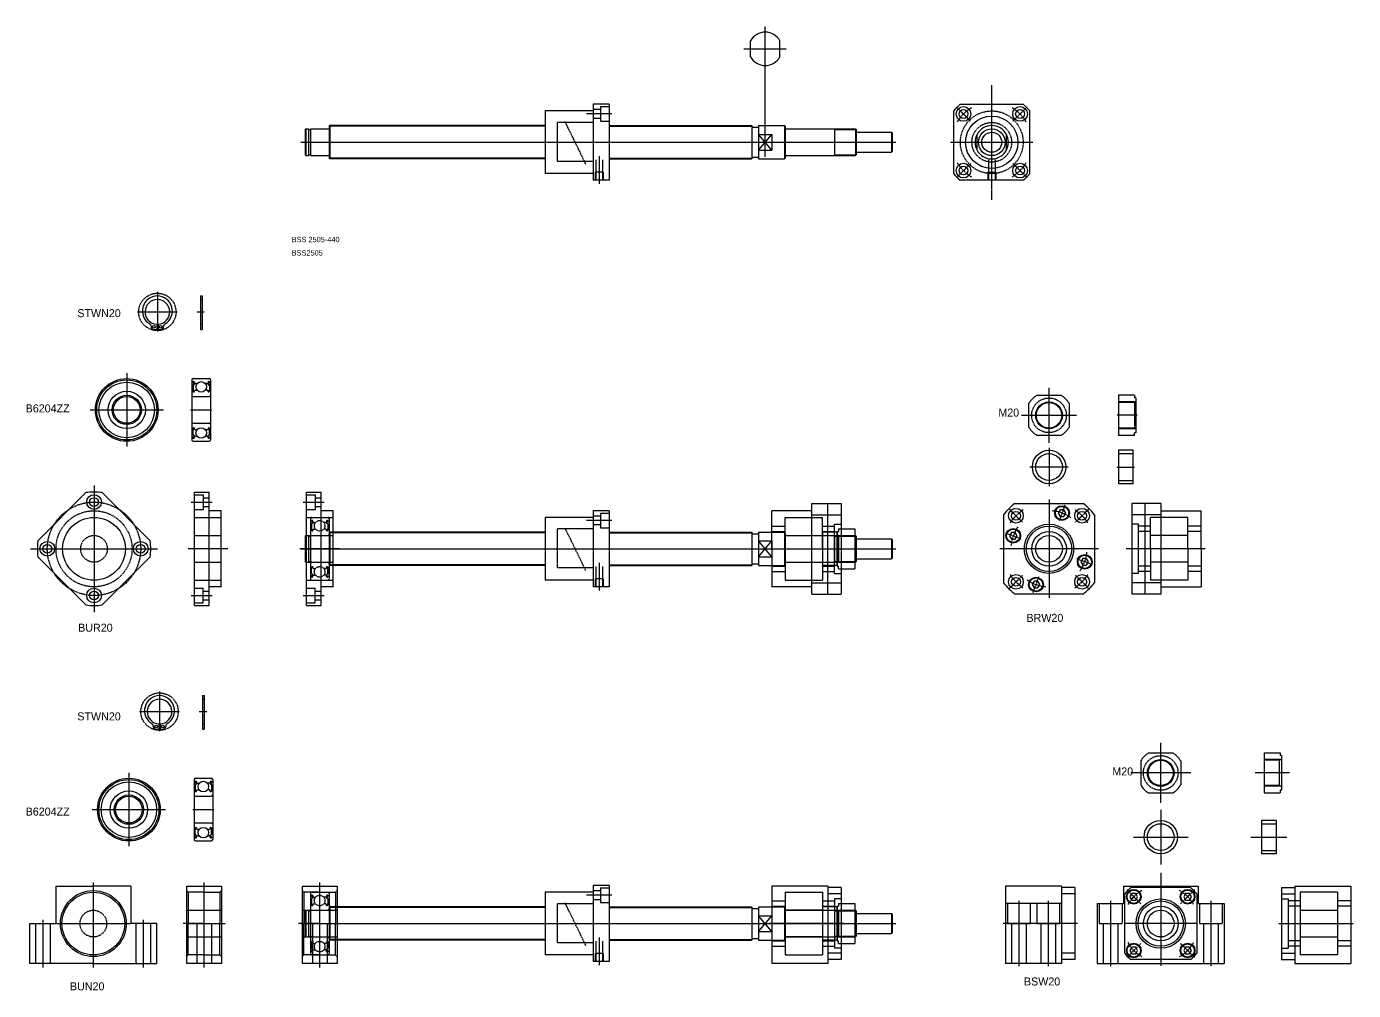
# Model space of a CAD drawing. Extents: x -189 to 806, y -565 to 157.
import ezdxf

# ---------------------------------------------------------------- set-up
doc = ezdxf.new("R2010")
doc.units = 0
for name, pattern in [('CENTER', [2, 1.25, -0.25, 0.25, -0.25]), ('DASHED', [0.75, 0.5, -0.25]), ('PHANTOM', [2.5, 1.25, -0.25, 0.25, -0.25, 0.25, -0.25])]:
    doc.linetypes.add(name, pattern=pattern)
doc.layers.get('0').update_dxf_attribs({"linetype": 'CONTINUOUS'})
doc.layers.add('CENTER', color=1, linetype='CENTER')

# ---------------------------------------------------------------- blocks, each defined once
blk = doc.blocks.new('BUR20')
at = {"color": 7, "linetype": 'CONTINUOUS'}
for p, q in [((0, -42.5), (0, 42.5)), ((0, 42.5), (11, 42.5)), ((11, -42.5), (11, 42.5)), ((20, 28.5), (11, 28.5)), ((20, -28.5), (20, 28.5)), ((20, -28.5), (11, -28.5)), ((0, -42.5), (11, -42.5))]:
    blk.add_line(p, q, dxfattribs=at)
at = {"color": 3, "linetype": 'DASHED'}
for p, q in [((0, 40.5), (6.5, 40.5)), ((6.5, 40.5), (6.5, 29.5)), ((6.5, 38.3), (11, 38.3)), ((6.5, 31.7), (11, 31.7)), ((0, 29.5), (6.5, 29.5)), ((0, 23.5), (20, 23.5)), ((0, -23.5), (20, -23.5)), ((0, -29.5), (6.5, -29.5)), ((6.5, -40.5), (6.5, -29.5)), ((6.5, -31.7), (11, -31.7)), ((6.5, -38.3), (11, -38.3)), ((0, -40.5), (6.5, -40.5))]:
    blk.add_line(p, q, dxfattribs=at)
at = {"color": 3, "linetype": 'PHANTOM'}
for p, q in [((0, 10), (20, 10)), ((0, -10), (20, -10))]:
    blk.add_line(p, q, dxfattribs=at)
at = {"layer": 'CENTER', "color": 1, "linetype": 'CENTER'}
for p, q in [((-2.5, 35), (13.5, 35)), ((25, 0), (-5, 0)), ((-2.5, -35), (13.5, -35))]:
    blk.add_line(p, q, dxfattribs=at)
blk = doc.blocks.new('BUN20')
at = {"color": 7, "linetype": 'CONTINUOUS'}
for p, q in [((0, 28), (26, 28)), ((0, -30), (0, 28)), ((26, 28), (26, -30)), ((0, 0), (26, 0)), ((26, -30), (0, -30))]:
    blk.add_line(p, q, dxfattribs=at)
at = {"color": 3, "linetype": 'DASHED'}
for p, q in [((0, 24.675), (1.175, 23.5)), ((13, 23.5), (1.175, 23.5)), ((1.175, 23.5), (1.175, 0)), ((13, 23.5), (24.825, 23.5)), ((26, 24.675), (24.825, 23.5)), ((24.825, 23.5), (24.825, 0)), ((1.175, -23.5), (1.175, 0)), ((7.5, 0), (7.5, -30)), ((18.5, 0), (18.5, -30)), ((24.825, -23.5), (24.825, 0)), ((0, -24.675), (1.175, -23.5)), ((13, -23.5), (1.175, -23.5)), ((13, -23.5), (24.825, -23.5)), ((26, -24.675), (24.825, -23.5))]:
    blk.add_line(p, q, dxfattribs=at)
at = {"color": 3, "linetype": 'PHANTOM'}
for p, q in [((0, 10), (26, 10)), ((0, -10), (26, -10))]:
    blk.add_line(p, q, dxfattribs=at)
at = {"layer": 'CENTER', "color": 1, "linetype": 'CENTER'}
for p, q in [((13, -33), (13, 31)), ((13, 0), (-3, 0)), ((13, 0), (29, 0))]:
    blk.add_line(p, q, dxfattribs=at)
blk = doc.blocks.new('BSW20')
at = {"color": 7, "linetype": 'CONTINUOUS'}
for p, q in [((0, 27), (0, -27)), ((0, 27), (10, 27)), ((0, 22.27), (10, 22.27)), ((10, 28), (10, -30)), ((10, 28), (52, 28)), ((52, 28), (52, -30)), ((0, -22.27), (10, -22.27)), ((0, -27), (10, -27)), ((10, -30), (52, -30))]:
    blk.add_line(p, q, dxfattribs=at)
at = {"color": 3, "linetype": 'DASHED'}
for p, q in [((42, 23.5), (14, 23.5)), ((14, 23.5), (14, -23.5)), ((42, 23.5), (42, -23.5)), ((0, 18.5), (5, 18.5)), ((5, 18.5), (5, -18.5)), ((14, 17), (5, 17)), ((14, 13), (5, 13)), ((14, 10), (42, 10)), ((52, 17), (42, 17)), ((52, 13), (42, 13)), ((0, -18.5), (5, -18.5)), ((14, -13), (5, -13)), ((14, -17), (5, -17)), ((14, -10), (42, -10)), ((52, -13), (42, -13)), ((52, -17), (42, -17)), ((42, -23.5), (14, -23.5))]:
    blk.add_line(p, q, dxfattribs=at)
at = {"layer": 'CENTER', "color": 1, "linetype": 'CENTER'}
blk.add_line((-2, 0), (54, 0), dxfattribs=at)
blk = doc.blocks.new('BRW20')
at = {"color": 7, "linetype": 'CONTINUOUS'}
for p, q in [((0, 34), (0, -34)), ((22, 34), (0, 34)), ((10, -34), (10, 34)), ((22, -34), (22, 34)), ((22, 25.5), (0, 25.5)), ((22, 28.5), (52, 28.5)), ((52, 0), (52, 28.5)), ((52, 0), (52, -28.5)), ((22, -25.5), (0, -25.5)), ((22, -28.5), (52, -28.5)), ((22, -34), (0, -34))]:
    blk.add_line(p, q, dxfattribs=at)
at = {"color": 3, "linetype": 'DASHED'}
for p, q in [((42, 23.5), (14, 23.5)), ((14, 0), (14, 23.5)), ((42, 0), (42, 23.5)), ((5, 18.5), (0, 18.5)), ((5, -18.5), (5, 18.5)), ((14, 17), (5, 17)), ((14, 13), (5, 13)), ((42, 10), (14, 10)), ((52, 17), (42, 17)), ((52, 13), (42, 13)), ((14, 0), (14, -23.5)), ((42, 0), (42, -23.5)), ((5, -18.5), (0, -18.5)), ((14, -13), (5, -13)), ((14, -17), (5, -17)), ((42, -10), (14, -10)), ((52, -13), (42, -13)), ((52, -17), (42, -17)), ((42, -23.5), (14, -23.5))]:
    blk.add_line(p, q, dxfattribs=at)
at = {"layer": 'CENTER', "color": 1, "linetype": 'CENTER'}
blk.add_line((55, 0), (-4.21, 0), dxfattribs=at)
blk = doc.blocks.new('M20NAT-V')
at = {"color": 7, "linetype": 'CONTINUOUS'}
for p, q in [((12, 15), (0, 15)), ((0, 15), (0, -15)), ((12, 15), (12, 13)), ((13, 13), (12, 13)), ((13, 13), (13, -13)), ((12, -15), (0, -15)), ((12, -15), (12, -13)), ((13, -13), (12, -13))]:
    blk.add_line(p, q, dxfattribs=at)
at = {"color": 3, "linetype": 'DASHED'}
for p, q in [((13, 10), (0, 10)), ((12.13, 9.5), (13, 10)), ((12.13, 9.5), (0, 9.5)), ((12.13, 9.5), (12.13, -9.5)), ((12.13, -9.5), (0, -9.5)), ((12.13, -9.5), (13, -10)), ((13, -10), (0, -10))]:
    blk.add_line(p, q, dxfattribs=at)
at = {"layer": 'CENTER', "color": 1, "linetype": 'CENTER'}
blk.add_line((14, 0), (-1, 0), dxfattribs=at)
blk = doc.blocks.new('SP20')
at = {"color": 7, "linetype": 'CONTINUOUS'}
for p, q in [((0, 12.5), (0, -12.5)), ((11, 12.5), (0, 12.5)), ((11, -12.5), (11, 12.5)), ((11, -12.5), (0, -12.5))]:
    blk.add_line(p, q, dxfattribs=at)
at = {"color": 3, "linetype": 'DASHED'}
for p, q in [((0, 10), (11, 10)), ((0, -10), (11, -10))]:
    blk.add_line(p, q, dxfattribs=at)
at = {"layer": 'CENTER', "color": 1, "linetype": 'CENTER'}
blk.add_line((-1.25, 0), (12.25, 0), dxfattribs=at)
blk = doc.blocks.new('B6204ZZ')
at = {"color": 3, "linetype": 'DASHED'}
for p, q in [((0, 22.5), (0, -22.5)), ((0.2, 20.8), (0.78, 20.8)), ((0.78, 20.8), (1, 21.06)), ((1.05, 20.18), (0.82, 20.38)), ((1, 23.5), (13, 23.5)), ((1.01, 20.61), (1.23, 20.86)), ((1.24, 20.41), (1.01, 20.61)), ((1.05, 20.18), (1.24, 20.41)), ((1.58, 20.74), (1.63, 19.5)), ((1.88, 20.78), (1.96, 19.88)), ((1.93, 20.23), (1.93, 19.38)), ((12.12, 20.78), (12.04, 19.88)), ((12.07, 20.23), (12.07, 19.38)), ((12.42, 20.74), (12.37, 19.5)), ((12.76, 20.41), (12.99, 20.61)), ((12.95, 20.18), (12.76, 20.41)), ((12.99, 20.61), (12.77, 20.86)), ((12.95, 20.18), (13.18, 20.38)), ((13.22, 20.8), (13, 21.06)), ((13.8, 20.8), (13.22, 20.8)), ((14, 22.5), (14, -22.5)), ((0.2, 14), (0.7, 14)), ((1.63, 19.5), (0.53, 18.4)), ((0.53, 18.4), (0.53, 14.6)), ((0.7, 14), (1.07, 13.63)), ((1.93, 19.38), (0.83, 18.28)), ((0.83, 18.28), (0.83, 14.6)), ((1.45, 14.6), (0.83, 14.6)), ((0.83, 14.3), (1.45, 14.3)), ((1, 10), (13, 10)), ((1.45, 14.3), (1.45, 14.6)), ((1.78, 13.65), (2.15, 14.67)), ((2.16, 19.7), (3.88, 19.7)), ((2.34, 14.8), (3.88, 14.8)), ((11.84, 19.7), (10.12, 19.7)), ((11.66, 14.8), (10.12, 14.8)), ((12.22, 13.65), (11.85, 14.67)), ((12.07, 19.38), (13.17, 18.28)), ((12.37, 19.5), (13.47, 18.4)), ((12.55, 14.6), (13.17, 14.6)), ((12.55, 14.3), (12.55, 14.6)), ((13.17, 14.3), (12.55, 14.3)), ((13.3, 14), (12.93, 13.63)), ((13.17, 18.28), (13.17, 14.6)), ((13.8, 14), (13.3, 14)), ((13.47, 18.4), (13.47, 14.6)), ((0.2, -14), (0.7, -14)), ((0.53, -18.4), (0.53, -14.6)), ((1.63, -19.5), (0.53, -18.4)), ((0.7, -14), (1.07, -13.63)), ((0.83, -14.3), (1.45, -14.3)), ((0.83, -18.28), (0.83, -14.6)), ((1.45, -14.6), (0.83, -14.6)), ((1.93, -19.38), (0.83, -18.28)), ((1, -10), (13, -10)), ((1.45, -14.3), (1.45, -14.6)), ((1.58, -20.74), (1.63, -19.5)), ((1.78, -13.65), (2.15, -14.67)), ((1.88, -20.78), (1.96, -19.88)), ((1.93, -20.23), (1.93, -19.38)), ((2.16, -19.7), (3.88, -19.7)), ((2.34, -14.8), (3.88, -14.8)), ((11.66, -14.8), (10.12, -14.8)), ((11.84, -19.7), (10.12, -19.7)), ((12.22, -13.65), (11.85, -14.67)), ((12.12, -20.78), (12.04, -19.88)), ((12.07, -19.38), (13.17, -18.28)), ((12.07, -20.23), (12.07, -19.38)), ((12.37, -19.5), (13.47, -18.4)), ((12.42, -20.74), (12.37, -19.5)), ((12.55, -14.3), (12.55, -14.6)), ((13.17, -14.3), (12.55, -14.3)), ((12.55, -14.6), (13.17, -14.6)), ((13.3, -14), (12.93, -13.63)), ((13.17, -18.28), (13.17, -14.6)), ((13.8, -14), (13.3, -14)), ((13.47, -18.4), (13.47, -14.6)), ((0.2, -20.8), (0.78, -20.8)), ((0.78, -20.8), (1, -21.06)), ((1.05, -20.18), (0.82, -20.38)), ((1, -23.5), (13, -23.5)), ((1.24, -20.41), (1.01, -20.61)), ((1.01, -20.61), (1.23, -20.86)), ((1.05, -20.18), (1.24, -20.41)), ((4.3, -23.5), (4.3, -23.5)), ((7, -23.5), (7, -23.5)), ((12.95, -20.18), (12.76, -20.41)), ((12.76, -20.41), (12.99, -20.61)), ((12.99, -20.61), (12.77, -20.86)), ((12.95, -20.18), (13.18, -20.38)), ((13.22, -20.8), (13, -21.06)), ((13.8, -20.8), (13.22, -20.8))]:
    blk.add_line(p, q, dxfattribs=at)
for centre in [(7, 17.25), (7, -17.25)]:
    blk.add_circle(centre, 3.97, dxfattribs=at)
for centre, radius, start, end in [((1, 22.5), 1, 90, 180), ((0.2, 21), 0.2, 180, 270), ((1.01, 20.61), 0.3, 139.90979, 229.99628), ((1.38, 20.74), 0.5, 4.98705, 139.90979), ((1.38, 20.74), 0.2, 2.37537, 139.99223), ((12.62, 20.74), 0.5, 40.09021, 175.01295), ((12.62, 20.74), 0.2, 40.00777, 177.62463), ((13, 22.5), 1, 0, 90), ((12.99, 20.61), 0.3, 310.00372, 40.09021), ((13.8, 21), 0.2, 270, 0), ((0.2, 13.8), 0.2, 90, 180), ((1, 11), 1, 180, 270), ((0.83, 14.6), 0.3, 180, 270), ((1.5, 14.05), 0.6, 225, 272.80484), ((1.5, 13.75), 0.3, 265.5374, 340.02987), ((2.16, 19.9), 0.2, 184.98705, 270), ((2.34, 14.6), 0.2, 90, 160.02987), ((11.66, 14.6), 0.2, 19.97013, 90), ((11.84, 19.9), 0.2, 270, 355.01295), ((12.5, 13.75), 0.3, 199.97013, 274.4626), ((12.5, 14.05), 0.6, 267.19516, 315), ((13, 11), 1, 270, 0), ((13.17, 14.6), 0.3, 270, 0), ((13.8, 13.8), 0.2, 0, 90), ((1, -11), 1, 90, 180), ((0.2, -13.8), 0.2, 180, 270), ((0.83, -14.6), 0.3, 90, 180), ((1.5, -14.05), 0.6, 87.19516, 135), ((1.5, -13.75), 0.3, 19.97013, 94.4626), ((2.16, -19.9), 0.2, 90, 175.01295), ((2.34, -14.6), 0.2, 199.97013, 270), ((11.66, -14.6), 0.2, 270, 340.02987), ((11.84, -19.9), 0.2, 4.98705, 90), ((12.5, -13.75), 0.3, 85.5374, 160.02987), ((12.5, -14.05), 0.6, 45, 92.80484), ((13, -11), 1, 0, 90), ((13.17, -14.6), 0.3, 0, 90), ((13.8, -13.8), 0.2, 270, 0), ((0.2, -21), 0.2, 90, 180), ((1, -22.5), 1, 180, 270), ((1.01, -20.61), 0.3, 130.00372, 220.09021), ((1.38, -20.74), 0.5, 220.09021, 355.01295), ((1.38, -20.74), 0.2, 220.00777, 357.62463), ((12.62, -20.74), 0.5, 184.98705, 319.90979), ((12.62, -20.74), 0.2, 182.37537, 319.99223), ((13, -22.5), 1, 270, 0), ((12.99, -20.61), 0.3, 319.90979, 49.99628), ((13.8, -21), 0.2, 0, 90)]:
    blk.add_arc(centre, radius, start, end, dxfattribs=at)
at = {"layer": 'CENTER', "color": 1, "linetype": 'CENTER'}
blk.add_line((-1, 0), (15, 0), dxfattribs=at)
blk = doc.blocks.new('BSS2505')
at = {"color": 7, "linetype": 'CONTINUOUS'}
for p, q in [((-48, 23.5), (-48, -23.5)), ((-12, 23.5), (-48, 23.5)), ((-12, 28.5), (-12, -28.5)), ((0, 28.5), (-12, 28.5)), ((0, 28.5), (0, -28.5)), ((-227.5, 10), (-228, 9.5)), ((-227.5, 10), (-227.5, -10)), ((-227.5, 10), (-225.35, 10)), ((-225.35, 10), (-225.35, -10)), ((-224, 10), (-224, -10)), ((-224, 10), (-210.2, 10)), ((-210, 12), (-209.5, 12.5)), ((-210, 12), (-210, -12)), ((-48, 12.5), (-209.5, 12.5)), ((-209.5, 12.5), (-209.5, -12.5)), ((0, 12.5), (107, 12.5)), ((107, 12.5), (107, -12.5)), ((107, 11.25), (112, 11.25)), ((112, 12.5), (131.5, 12.5)), ((112, 12.5), (112, -12.5)), ((132, 12), (131.5, 12.5)), ((131.5, 12.5), (131.5, -12.5)), ((132, 12), (132, -12)), ((132.2, 10), (184.5, 10)), ((169, 10), (169, -10)), ((184.5, 10), (184.5, -10)), ((184.5, 10), (185, 9.5)), ((-228, 9.5), (-228, -9.5)), ((-225.35, 9.5), (-224, 9.5)), ((112, 5.93), (122, 5.93)), ((122, 5.93), (122, -5.93)), ((185, 9.5), (185, -9.5)), ((185, 7.5), (211.5, 7.5)), ((211.5, 7.5), (211.5, -7.5)), ((211.5, 7.5), (212, 7)), ((212, 7), (212, -7)), ((-228, -9.5), (-227.5, -10)), ((-225.35, -9.5), (-224, -9.5)), ((112, -5.93), (122, -5.93)), ((185, -9.5), (184.5, -10)), ((185, -7.5), (211.5, -7.5)), ((212, -7), (211.5, -7.5)), ((-227.5, -10), (-225.35, -10)), ((-224, -10), (-210.2, -10)), ((-210, -12), (-209.5, -12.5)), ((-48, -12.5), (-209.5, -12.5)), ((0, -12.5), (107, -12.5)), ((107, -11.25), (112, -11.25)), ((112, -12.5), (131.5, -12.5)), ((131.5, -12.5), (132, -12)), ((132.2, -10), (184.5, -10)), ((145.28, -10), (145.28, -10)), ((158.35, -10), (158.35, -10)), ((-12, -23.5), (-48, -23.5)), ((0, -28.5), (-12, -28.5))]:
    blk.add_line(p, q, dxfattribs=at)
at = {"color": 3, "linetype": 'DASHED'}
for p, q in [((-6.5, 24.51), (-12, 24.51)), ((-6.5, 26.71), (-6.5, 15.71)), ((-6.5, 26.71), (0, 26.71)), ((-12, 14.86), (-39, 14.86)), ((-39, 14.86), (-39, -14.37)), ((-6.5, 17.91), (-12, 17.91)), ((-6.5, 15.71), (0, 15.71)), ((-12, -14.37), (-39, -14.37)), ((-10, -13.15), (-10, -28.5)), ((-5, -13.15), (-5, -28.5)), ((-4.5, -22.5), (-10.5, -22.5)), ((-10.5, -22.5), (-10.5, -28.5)), ((-4.5, -22.5), (-4.5, -28.5))]:
    blk.add_line(p, q, dxfattribs=at)
at = {"color": 3, "linetype": 'CONTINUOUS'}
for p, q in [((-48, 12), (-210, 12)), ((0, 12), (107, 12)), ((168.5, 10), (169, 9.5)), ((122, -5.93), (112, 5.93)), ((112, -5.93), (122, 5.93)), ((169, 9.5), (185, 9.5)), ((168.5, -10), (169, -9.5)), ((169, -9.5), (185, -9.5)), ((-48, -12), (-210, -12)), ((0, -12), (107, -12))]:
    blk.add_line(p, q, dxfattribs=at)
at = {"color": 7, "linetype": 'CONTINUOUS'}
for centre, start, end in [((-210.2, 10.2), 270, 0), ((132.2, 10.2), 180, 270), ((-210.2, -10.2), 0, 90), ((132.2, -10.2), 90, 180)]:
    blk.add_arc(centre, 0.2, start, end, dxfattribs=at)
at = {"layer": 'CENTER', "color": 1, "linetype": 'CENTER'}
for p, q in [((2, 21.21), (-17, 21.21)), ((-17.41, -16.57), (-33.23, 15.82)), ((-231, 0), (215, 0)), ((-7.5, -10.42), (-7.5, -31.15))]:
    blk.add_line(p, q, dxfattribs=at)

msp = doc.modelspace()

# ---------------------------------------------------------------- linework, layer by layer
at = {"color": 7, "linetype": 'CONTINUOUS'}
for p, q in [((354, 134.06), (354, 145.94)), ((376, 134.06), (376, 145.94)), ((506.25, 46.4), (506.25, 93.6)), ((511.16, 98.5), (558.35, 98.5)), ((563.25, 46.4), (563.25, 93.6)), ((523.75, 64.06), (523.75, 75.94)), ((545.75, 64.06), (545.75, 75.94)), ((558.35, 41.5), (511.16, 41.5)), ((-58.38, -45.14), (-58.38, -70.24)), ((-58.38, -45.14), (-57.18, -45.14)), ((-57.18, -45.14), (-57.18, -70.24)), ((-95.36, -67.88), (-95.36, -68.14)), ((-91.16, -66.33), (-91.16, -70.24)), ((-90.16, -66.33), (-90.16, -70.24)), ((-90.16, -67.31), (-90.16, -67.31)), ((-90.16, -68.29), (-90.16, -68.29)), ((-85.96, -67.88), (-85.96, -68.14)), ((-93.26, -70.24), (-91.16, -70.24)), ((-90.16, -70.24), (-88.06, -70.24)), ((-58.38, -70.24), (-57.18, -70.24)), ((562.67, -143.58), (562.67, -125.55)), ((568.65, -119.56), (586.68, -119.56)), ((592.67, -125.55), (592.67, -143.58)), ((586.68, -149.56), (568.65, -149.56)), ((577.67, -149.56), (577.67, -149.56)), ((582.18, -149.56), (582.18, -149.56)), ((-144.17, -192.49), (-180.23, -228.55)), ((-132.14, -192.49), (-96.08, -228.55)), ((236, -206.06), (236, -263.06)), ((248, -206.06), (236, -206.06)), ((248, -206.06), (248, -263.06)), ((552.17, -200.56), (603.17, -200.56)), ((200, -211.06), (200, -258.06)), ((236, -211.06), (200, -211.06)), ((543.67, -209.06), (543.67, -260.06)), ((611.67, -209.06), (611.67, -260.06)), ((20.5, -224.56), (20, -225.06)), ((20, -225.06), (20, -244.06)), ((20.5, -224.56), (20.5, -244.56)), ((20.5, -224.56), (21, -224.56)), ((200, -222.06), (41, -222.06)), ((248, -222.06), (355, -222.06)), ((355, -222.06), (355, -247.06)), ((355, -223.31), (360, -223.31)), ((360, -222.06), (370, -222.06)), ((360, -222.06), (360, -247.06)), ((360, -228.63), (370, -228.63)), ((370, -228.63), (370, -240.5)), ((432, -224.56), (432.5, -224.56)), ((432.5, -224.56), (432.5, -244.56)), ((432.5, -224.56), (433, -225.06)), ((433, -225.06), (433, -244.06)), ((433, -227.06), (459.5, -227.06)), ((459.5, -227.06), (459.5, -242.06)), ((459.5, -227.06), (460, -227.56)), ((460, -227.56), (460, -241.56)), ((-180.23, -240.57), (-144.17, -276.64)), ((-96.08, -240.57), (-132.14, -276.64)), ((20, -244.06), (20.5, -244.56)), ((20.5, -244.56), (21, -244.56)), ((200, -247.06), (41, -247.06)), ((248, -247.06), (355, -247.06)), ((355, -245.81), (360, -245.81)), ((360, -240.5), (370, -240.5)), ((360, -247.06), (370, -247.06)), ((393.27, -244.56), (393.27, -244.56)), ((432, -244.56), (432.5, -244.56)), ((433, -244.06), (432.5, -244.56)), ((433, -242.06), (459.5, -242.06)), ((460, -241.56), (459.5, -242.06)), ((236, -258.06), (200, -258.06)), ((248, -263.06), (236, -263.06)), ((603.17, -268.56), (552.17, -268.56)), ((-56.78, -344.58), (-56.78, -369.68)), ((-56.78, -344.58), (-55.58, -344.58)), ((-55.58, -344.58), (-55.58, -369.68)), ((-93.75, -367.32), (-93.75, -367.58)), ((-89.55, -365.77), (-89.55, -369.68)), ((-88.55, -365.77), (-88.55, -369.68)), ((-88.55, -366.75), (-88.55, -366.75)), ((-88.55, -367.73), (-88.55, -367.73)), ((-84.35, -367.32), (-84.35, -367.58)), ((-91.65, -369.68), (-89.55, -369.68)), ((-88.55, -369.68), (-86.45, -369.68)), ((-56.78, -369.68), (-55.58, -369.68)), ((652.36, -387.49), (670.39, -387.49)), ((738.87, -387.49), (738.87, -417.49)), ((738.87, -387.49), (750.87, -387.49)), ((750.87, -387.49), (750.87, -389.49)), ((646.38, -393.48), (646.38, -411.51)), ((676.38, -393.48), (676.38, -411.51)), ((751.87, -389.49), (750.87, -389.49)), ((751.87, -389.49), (751.87, -415.49)), ((652.36, -417.49), (670.39, -417.49)), ((738.87, -417.49), (750.87, -417.49)), ((750.87, -415.49), (750.87, -417.49)), ((751.87, -415.49), (750.87, -415.49)), ((747.87, -438.03), (736.87, -438.03)), ((736.87, -438.03), (736.87, -463.03)), ((747.87, -438.03), (747.87, -463.03)), ((747.87, -463.03), (736.87, -463.03)), ((236, -486.86), (236, -543.86)), ((248, -486.86), (236, -486.86)), ((248, -486.86), (248, -543.86)), ((-166.65, -487.36), (-138.65, -487.36)), ((-166.65, -487.36), (-166.65, -515.36)), ((-110.65, -487.36), (-138.65, -487.36)), ((-110.65, -487.36), (-110.65, -515.36)), ((200, -491.86), (200, -538.86)), ((236, -491.86), (200, -491.86)), ((545.14, -487.36), (545.14, -545.36)), ((587.14, -487.36), (545.14, -487.36)), ((587.14, -487.36), (587.14, -545.36)), ((597.14, -488.36), (587.14, -488.36)), ((597.14, -493.09), (587.14, -493.09)), ((597.14, -488.36), (597.14, -542.36)), ((633.38, -487.36), (689.38, -487.36)), ((633.38, -487.36), (633.38, -500.36)), ((634.38, -537.63), (634.38, -493.09)), ((683.65, -488.36), (639.11, -488.36)), ((688.38, -493.09), (688.38, -537.63)), ((689.38, -487.36), (689.38, -500.36)), ((200, -502.86), (44, -502.86)), ((248, -502.86), (355, -502.86)), ((355, -502.86), (355, -527.86)), ((355, -504.11), (360, -504.11)), ((360, -502.86), (370, -502.86)), ((360, -502.86), (360, -527.86)), ((432, -505.36), (432.5, -505.36)), ((432.5, -505.36), (432.5, -525.36)), ((432.5, -505.36), (433, -505.86)), ((433, -505.86), (433, -524.86)), ((587.14, -500.36), (545.14, -500.36)), ((613.88, -500.36), (633.38, -500.36)), ((613.88, -500.36), (613.88, -545.36)), ((689.38, -500.36), (708.88, -500.36)), ((708.88, -500.36), (708.88, -545.36)), ((-186.15, -545.36), (-186.15, -515.36)), ((-91.15, -545.36), (-91.15, -515.36)), ((360, -509.42), (370, -509.42)), ((370, -509.42), (370, -521.29)), ((433, -507.86), (459.5, -507.86)), ((459.5, -507.86), (459.5, -522.86)), ((459.5, -507.86), (460, -508.36)), ((460, -508.36), (460, -522.36)), ((355, -526.61), (360, -526.61)), ((360, -521.29), (370, -521.29)), ((432, -525.36), (432.5, -525.36)), ((433, -524.86), (432.5, -525.36)), ((433, -522.86), (459.5, -522.86)), ((460, -522.36), (459.5, -522.86)), ((200, -527.86), (44, -527.86)), ((248, -527.86), (355, -527.86)), ((360, -527.86), (370, -527.86)), ((-138.65, -545.36), (-186.15, -545.36)), ((-138.65, -545.36), (-91.15, -545.36)), ((236, -538.86), (200, -538.86)), ((248, -543.86), (236, -543.86)), ((587.14, -545.36), (545.14, -545.36)), ((597.14, -537.63), (587.14, -537.63)), ((597.14, -542.36), (587.14, -542.36)), ((613.88, -545.36), (708.88, -545.36)), ((683.65, -542.36), (639.11, -542.36))]:
    msp.add_line(p, q, dxfattribs=at)
at = {"color": 3, "linetype": 'DASHED'}
for p, q in [((532.25, 56.85), (532.25, 41.5)), ((537.25, 56.85), (537.25, 41.5)), ((531.75, 47.5), (531.75, 41.5)), ((531.75, 47.5), (537.75, 47.5)), ((537.75, 47.5), (537.75, 41.5)), ((-58.38, -47.84), (-57.18, -47.84)), ((-58.38, -66.34), (-57.18, -66.34)), ((241.5, -207.85), (241.5, -218.85)), ((241.5, -207.85), (248, -207.85)), ((241.5, -210.05), (236, -210.05)), ((241.5, -216.65), (236, -216.65)), ((21, -224.56), (22.65, -224.56)), ((22.65, -224.56), (22.65, -244.56)), ((22.65, -225.06), (24, -225.06)), ((24, -224.56), (24, -244.56)), ((24, -224.56), (37.8, -224.56)), ((38, -222.56), (38.5, -222.06)), ((38, -222.56), (38, -246.56)), ((38.5, -222.06), (38.5, -247.06)), ((41, -222.06), (38.5, -222.06)), ((236, -219.7), (209, -219.7)), ((209, -219.7), (209, -248.94)), ((241.5, -218.85), (248, -218.85)), ((370, -222.06), (379.5, -222.06)), ((380, -222.56), (379.5, -222.06)), ((379.5, -222.06), (379.5, -247.06)), ((380, -222.56), (380, -246.56)), ((380.2, -224.56), (432, -224.56)), ((416.5, -224.56), (417, -225.06)), ((417, -224.56), (417, -244.56)), ((21.71, -244.56), (22.65, -244.56)), ((22.65, -244.06), (24, -244.06)), ((24, -244.56), (37.8, -244.56)), ((38, -246.56), (38.5, -247.06)), ((41, -247.06), (38.5, -247.06)), ((238, -247.71), (238, -263.06)), ((243, -247.71), (243, -263.06)), ((370, -247.06), (379.5, -247.06)), ((379.5, -247.06), (380, -246.56)), ((380.2, -244.56), (432, -244.56)), ((406.35, -244.56), (406.35, -244.56)), ((416.5, -244.56), (417, -244.06)), ((236, -248.94), (209, -248.94)), ((243.5, -257.06), (237.5, -257.06)), ((237.5, -257.06), (237.5, -263.06)), ((243.5, -257.06), (243.5, -263.06)), ((-56.78, -347.28), (-55.58, -347.28)), ((-56.78, -365.78), (-55.58, -365.78)), ((736.87, -391.74), (736.87, -391.74)), ((751.42, -392.49), (738.87, -392.49)), ((750.46, -393.04), (738.87, -393.04)), ((750.46, -393.04), (751.87, -392.23)), ((750.46, -412.49), (750.46, -392.49)), ((736.87, -402.49), (736.87, -402.49)), ((750.46, -411.94), (738.87, -411.94)), ((751.42, -412.49), (738.87, -412.49)), ((750.46, -411.94), (751.87, -412.75)), ((736.87, -440.53), (747.87, -440.53)), ((736.87, -460.53), (747.87, -460.53)), ((241.5, -490.85), (236, -490.85)), ((241.5, -488.65), (241.5, -499.65)), ((241.5, -488.65), (248, -488.65)), ((20.5, -505.36), (20, -505.86)), ((20, -505.86), (20, -524.86)), ((20.5, -505.36), (20.5, -525.36)), ((20.5, -505.36), (22.65, -505.36)), ((22.65, -505.36), (22.65, -525.36)), ((22.65, -505.86), (24, -505.86)), ((24, -505.36), (24, -525.36)), ((24, -505.36), (37.8, -505.36)), ((38, -503.36), (38.5, -502.86)), ((38, -503.36), (38, -527.36)), ((38.5, -502.86), (38.5, -527.86)), ((44, -502.86), (38.5, -502.86)), ((236, -500.5), (209, -500.5)), ((209, -500.5), (209, -529.73)), ((241.5, -497.45), (236, -497.45)), ((241.5, -499.65), (248, -499.65)), ((370, -502.86), (379.5, -502.86)), ((380, -503.36), (379.5, -502.86)), ((379.5, -502.86), (379.5, -527.86)), ((380, -503.36), (380, -527.36)), ((380.2, -505.36), (432, -505.36)), ((416.5, -505.36), (417, -505.86)), ((417, -505.36), (417, -525.36)), ((546.64, -500.36), (546.64, -515.36)), ((563.64, -500.36), (563.64, -515.36)), ((568.64, -500.36), (568.64, -515.36)), ((585.64, -500.36), (585.64, -515.36)), ((615.38, -500.36), (615.38, -515.36)), ((632.38, -500.36), (632.38, -515.36)), ((690.38, -500.36), (690.38, -515.36)), ((707.38, -500.36), (707.38, -515.36)), ((-181.65, -545.36), (-181.65, -515.36)), ((-170.65, -545.36), (-170.65, -515.36)), ((-106.65, -545.36), (-106.65, -515.36)), ((-95.65, -545.36), (-95.65, -515.36)), ((546.64, -515.36), (563.64, -515.36)), ((549.64, -515.36), (549.64, -545.36)), ((560.64, -515.36), (560.64, -545.36)), ((568.64, -515.36), (585.64, -515.36)), ((571.64, -515.36), (571.64, -545.36)), ((582.64, -515.36), (582.64, -545.36)), ((615.38, -515.36), (632.38, -515.36)), ((618.38, -515.36), (618.38, -545.36)), ((629.38, -515.36), (629.38, -545.36)), ((690.38, -515.36), (707.38, -515.36)), ((693.38, -515.36), (693.38, -545.36)), ((704.38, -515.36), (704.38, -545.36)), ((20, -524.86), (20.5, -525.36)), ((20.5, -525.36), (22.65, -525.36)), ((22.65, -524.86), (24, -524.86)), ((24, -525.36), (37.8, -525.36)), ((380.2, -525.36), (430.9, -525.36)), ((393.27, -525.36), (393.27, -525.36)), ((406.35, -525.36), (406.35, -525.36)), ((416.5, -525.36), (417, -524.86)), ((38, -527.36), (38.5, -527.86)), ((44, -527.86), (38.5, -527.86)), ((236, -529.73), (209, -529.73)), ((238, -528.51), (238, -543.86)), ((243, -528.51), (243, -543.86)), ((370, -527.86), (379.5, -527.86)), ((379.5, -527.86), (380, -527.36)), ((243.5, -537.86), (237.5, -537.86)), ((237.5, -537.86), (237.5, -543.86)), ((243.5, -537.86), (243.5, -543.86))]:
    msp.add_line(p, q, dxfattribs=at)
for p, q in [((-64.78, -108.03), (-64.78, -153.03)), ((-63.78, -107.03), (-51.78, -107.03)), ((-50.78, -108.03), (-50.78, -153.03)), ((-64.58, -109.73), (-64, -109.73)), ((-64.58, -116.53), (-64.08, -116.53)), ((-63.15, -111.02), (-64.25, -112.12)), ((-64.25, -112.12), (-64.25, -115.93)), ((-64.08, -116.53), (-63.71, -116.9)), ((-64, -109.73), (-63.78, -109.47)), ((-63.74, -110.34), (-63.97, -110.15)), ((-62.85, -111.15), (-63.95, -112.25)), ((-63.95, -112.25), (-63.95, -115.93)), ((-63.33, -115.93), (-63.95, -115.93)), ((-63.95, -116.23), (-63.33, -116.23)), ((-63.77, -109.92), (-63.56, -109.67)), ((-63.54, -110.11), (-63.77, -109.92)), ((-63.74, -110.34), (-63.54, -110.11)), ((-63.33, -116.23), (-63.33, -115.93)), ((-63.2, -109.79), (-63.15, -111.02)), ((-63, -116.88), (-62.63, -115.86)), ((-62.9, -109.75), (-62.82, -110.65)), ((-62.85, -110.3), (-62.85, -111.15)), ((-62.62, -110.83), (-60.91, -110.83)), ((-62.44, -115.73), (-60.91, -115.73)), ((-52.94, -110.83), (-54.66, -110.83)), ((-53.12, -115.73), (-54.66, -115.73)), ((-52.56, -116.88), (-52.94, -115.86)), ((-52.66, -109.75), (-52.74, -110.65)), ((-52.71, -110.3), (-52.71, -111.15)), ((-52.71, -111.15), (-51.61, -112.25)), ((-52.36, -109.79), (-52.41, -111.02)), ((-52.41, -111.02), (-51.31, -112.12)), ((-52.23, -115.93), (-51.61, -115.93)), ((-52.23, -116.23), (-52.23, -115.93)), ((-51.61, -116.23), (-52.23, -116.23)), ((-52.02, -110.11), (-51.79, -109.92)), ((-51.83, -110.34), (-52.02, -110.11)), ((-51.79, -109.92), (-52.01, -109.67)), ((-51.48, -116.53), (-51.86, -116.9)), ((-51.83, -110.34), (-51.6, -110.15)), ((-51.56, -109.73), (-51.78, -109.47)), ((-51.61, -112.25), (-51.61, -115.93)), ((-50.98, -109.73), (-51.56, -109.73)), ((-50.98, -116.53), (-51.48, -116.53)), ((-51.31, -112.12), (-51.31, -115.93)), ((-63.78, -120.53), (-51.78, -120.53)), ((-64.58, -144.53), (-64.08, -144.53)), ((-64.25, -148.93), (-64.25, -145.13)), ((-63.15, -150.03), (-64.25, -148.93)), ((-64.08, -144.53), (-63.71, -144.15)), ((-63.95, -144.83), (-63.33, -144.83)), ((-63.33, -145.13), (-63.95, -145.13)), ((-63.95, -148.81), (-63.95, -145.13)), ((-62.85, -149.91), (-63.95, -148.81)), ((-63.78, -140.53), (-51.78, -140.53)), ((-63.33, -144.83), (-63.33, -145.13)), ((-63, -144.18), (-62.63, -145.2)), ((-62.44, -145.33), (-60.91, -145.33)), ((-53.12, -145.33), (-54.66, -145.33)), ((-52.56, -144.18), (-52.94, -145.2)), ((-52.71, -149.91), (-51.61, -148.81)), ((-52.41, -150.03), (-51.31, -148.93)), ((-52.23, -144.83), (-52.23, -145.13)), ((-51.61, -144.83), (-52.23, -144.83)), ((-52.23, -145.13), (-51.61, -145.13)), ((-51.48, -144.53), (-51.86, -144.15)), ((-51.61, -148.81), (-51.61, -145.13)), ((-50.98, -144.53), (-51.48, -144.53)), ((-51.31, -148.93), (-51.31, -145.13)), ((-64.58, -151.33), (-64, -151.33)), ((-64, -151.33), (-63.78, -151.59)), ((-63.74, -150.71), (-63.97, -150.91)), ((-63.78, -154.03), (-51.78, -154.03)), ((-63.54, -150.94), (-63.77, -151.14)), ((-63.77, -151.14), (-63.56, -151.39)), ((-63.74, -150.71), (-63.54, -150.94)), ((-63.2, -151.27), (-63.15, -150.03)), ((-62.9, -151.31), (-62.82, -150.41)), ((-62.85, -150.76), (-62.85, -149.91)), ((-62.62, -150.23), (-60.91, -150.23)), ((-60.48, -154.03), (-60.48, -154.03)), ((-57.78, -154.03), (-57.78, -154.03)), ((-52.94, -150.23), (-54.66, -150.23)), ((-52.66, -151.31), (-52.74, -150.41)), ((-52.71, -150.76), (-52.71, -149.91)), ((-52.36, -151.27), (-52.41, -150.03)), ((-51.83, -150.71), (-52.02, -150.94)), ((-52.02, -150.94), (-51.79, -151.14)), ((-51.79, -151.14), (-52.01, -151.39)), ((-51.83, -150.71), (-51.6, -150.91)), ((-51.56, -151.33), (-51.78, -151.59)), ((-50.98, -151.33), (-51.56, -151.33)), ((-63.18, -407.47), (-63.18, -452.47)), ((-62.18, -406.47), (-50.18, -406.47)), ((-49.18, -407.47), (-49.18, -452.47)), ((-62.98, -409.17), (-62.4, -409.17)), ((-62.98, -415.97), (-62.48, -415.97)), ((-61.55, -410.47), (-62.65, -411.57)), ((-62.65, -411.57), (-62.65, -415.37)), ((-62.48, -415.97), (-62.1, -416.34)), ((-62.4, -409.17), (-62.18, -408.91)), ((-62.13, -409.79), (-62.36, -409.59)), ((-61.25, -410.59), (-62.35, -411.69)), ((-62.35, -411.69), (-62.35, -415.37)), ((-61.73, -415.37), (-62.35, -415.37)), ((-62.35, -415.67), (-61.73, -415.67)), ((-62.17, -409.36), (-61.95, -409.11)), ((-61.94, -409.56), (-62.17, -409.36)), ((-62.13, -409.79), (-61.94, -409.56)), ((-61.73, -415.67), (-61.73, -415.37)), ((-61.6, -409.23), (-61.55, -410.47)), ((-61.4, -416.32), (-61.02, -415.3)), ((-61.3, -409.19), (-61.22, -410.09)), ((-61.25, -409.74), (-61.25, -410.59)), ((-61.02, -410.27), (-59.3, -410.27)), ((-60.84, -415.17), (-59.3, -415.17)), ((-51.34, -410.27), (-53.06, -410.27)), ((-51.52, -415.17), (-53.06, -415.17)), ((-50.96, -416.32), (-51.33, -415.3)), ((-51.06, -409.19), (-51.14, -410.09)), ((-51.11, -409.74), (-51.11, -410.59)), ((-51.11, -410.59), (-50.01, -411.69)), ((-50.76, -409.23), (-50.81, -410.47)), ((-50.81, -410.47), (-49.71, -411.57)), ((-50.63, -415.67), (-50.63, -415.37)), ((-50.63, -415.37), (-50.01, -415.37)), ((-50.01, -415.67), (-50.63, -415.67)), ((-50.42, -409.56), (-50.19, -409.36)), ((-50.22, -409.79), (-50.42, -409.56)), ((-50.19, -409.36), (-50.4, -409.11)), ((-49.88, -415.97), (-50.25, -416.34)), ((-50.22, -409.79), (-49.99, -409.59)), ((-49.96, -409.17), (-50.18, -408.91)), ((-50.01, -411.69), (-50.01, -415.37)), ((-49.38, -409.17), (-49.96, -409.17)), ((-49.38, -415.97), (-49.88, -415.97)), ((-49.71, -411.57), (-49.71, -415.37)), ((-62.18, -419.97), (-50.18, -419.97)), ((-62.98, -443.97), (-62.48, -443.97)), ((-62.65, -448.37), (-62.65, -444.57)), ((-62.48, -443.97), (-62.1, -443.6)), ((-62.35, -444.27), (-61.73, -444.27)), ((-62.35, -448.25), (-62.35, -444.57)), ((-61.73, -444.57), (-62.35, -444.57)), ((-62.18, -439.97), (-50.18, -439.97)), ((-61.73, -444.27), (-61.73, -444.57)), ((-61.4, -443.62), (-61.02, -444.64)), ((-60.84, -444.77), (-59.3, -444.77)), ((-51.52, -444.77), (-53.06, -444.77)), ((-50.96, -443.62), (-51.33, -444.64)), ((-50.01, -444.27), (-50.63, -444.27)), ((-50.63, -444.27), (-50.63, -444.57)), ((-50.63, -444.57), (-50.01, -444.57)), ((-49.88, -443.97), (-50.25, -443.6)), ((-50.01, -448.25), (-50.01, -444.57)), ((-49.38, -443.97), (-49.88, -443.97)), ((-49.71, -448.37), (-49.71, -444.57)), ((-62.98, -450.77), (-62.4, -450.77)), ((-61.55, -449.47), (-62.65, -448.37)), ((-62.4, -450.77), (-62.18, -451.03)), ((-62.13, -450.15), (-62.36, -450.35)), ((-61.25, -449.35), (-62.35, -448.25)), ((-62.18, -453.47), (-50.18, -453.47)), ((-61.94, -450.38), (-62.17, -450.58)), ((-62.17, -450.58), (-61.95, -450.83)), ((-62.13, -450.15), (-61.94, -450.38)), ((-61.6, -450.71), (-61.55, -449.47)), ((-61.3, -450.75), (-61.22, -449.85)), ((-61.25, -450.2), (-61.25, -449.35)), ((-61.02, -449.67), (-59.3, -449.67)), ((-58.88, -453.47), (-58.88, -453.47)), ((-56.18, -453.47), (-56.18, -453.47)), ((-51.34, -449.67), (-53.06, -449.67)), ((-51.06, -450.75), (-51.14, -449.85)), ((-51.11, -449.35), (-50.01, -448.25)), ((-51.11, -450.2), (-51.11, -449.35)), ((-50.81, -449.47), (-49.71, -448.37)), ((-50.76, -450.71), (-50.81, -449.47)), ((-50.22, -450.15), (-50.42, -450.38)), ((-50.42, -450.38), (-50.19, -450.58)), ((-50.19, -450.58), (-50.4, -450.83)), ((-50.22, -450.15), (-49.99, -450.35)), ((-49.96, -450.77), (-50.18, -451.03)), ((-49.38, -450.77), (-49.96, -450.77))]:
    msp.add_line(p, q)
at = {"color": 3, "linetype": 'CONTINUOUS'}
for p, q in [((200, -222.56), (38, -222.56)), ((248, -222.56), (355, -222.56)), ((370, -240.5), (360, -228.63)), ((360, -240.5), (370, -228.63)), ((417, -225.06), (433, -225.06)), ((200, -246.56), (38, -246.56)), ((248, -246.56), (355, -246.56)), ((417, -244.06), (433, -244.06)), ((200, -503.36), (38, -503.36)), ((248, -503.36), (355, -503.36)), ((417, -505.86), (433, -505.86)), ((370, -521.29), (360, -509.42)), ((360, -521.29), (370, -509.42)), ((417, -524.86), (433, -524.86)), ((200, -527.36), (38, -527.36)), ((248, -527.36), (355, -527.36))]:
    msp.add_line(p, q, dxfattribs=at)
for points in [[(585.97, -205.28), (584.53, -207.78), (585.97, -210.28), (588.86, -210.28), (590.3, -207.78), (588.86, -205.28)], [(549.44, -222.32), (548, -224.82), (549.44, -227.32), (552.33, -227.32), (553.77, -224.82), (552.33, -222.32)], [(603.01, -241.81), (601.56, -244.31), (603.01, -246.81), (605.89, -246.81), (607.34, -244.31), (605.89, -241.81)], [(566.48, -258.84), (565.03, -261.34), (566.48, -263.84), (569.36, -263.84), (570.81, -261.34), (569.36, -258.84)]]:
    msp.add_lwpolyline(points, close=True)
at = {"color": 7, "linetype": 'CONTINUOUS'}
for points in [[(639.78, -492.71), (638.34, -495.21), (639.78, -497.71), (642.67, -497.71), (644.11, -495.21), (642.67, -492.71)], [(680.09, -492.71), (678.64, -495.21), (680.09, -497.71), (682.97, -497.71), (684.42, -495.21), (682.97, -492.71)], [(639.78, -533.01), (638.34, -535.51), (639.78, -538.01), (642.67, -538.01), (644.11, -535.51), (642.67, -533.01)], [(680.09, -533.01), (678.64, -535.51), (680.09, -538.01), (682.97, -538.01), (684.42, -535.51), (682.97, -533.01)]]:
    msp.add_lwpolyline(points, close=True, dxfattribs=at)
for points in [[(-186.15, -515.36), (-166.65, -515.36)], [(-91.15, -515.36), (-110.65, -515.36)]]:
    msp.add_lwpolyline(points, dxfattribs=at)
for centre, radius in [((513.54, 91.21), 5.5), ((513.54, 91.21), 3.3), ((534.75, 70), 19.6), ((555.97, 91.21), 5.5), ((555.97, 91.21), 3.3), ((534.75, 70), 10), ((534.75, 70), 7.5), ((513.54, 48.79), 5.5), ((513.54, 48.79), 3.3), ((555.97, 48.79), 5.5), ((555.97, 48.79), 3.3), ((-93.26, -68.29), 1), ((-88.06, -68.29), 1), ((-113.62, -130.53), 23.5), ((-113.62, -130.53), 22.5), ((-113.62, -130.53), 20.8), ((-113.62, -130.53), 14), ((-113.62, -130.53), 11), ((-113.62, -130.53), 10), ((577.67, -134.56), 9.5), ((577.67, -173.28), 12.5), ((577.67, -173.28), 10), ((-138.15, -199.56), 5.5), ((-138.15, -199.56), 3.3), ((552.92, -209.81), 5.5), ((552.92, -209.81), 3.3), ((602.42, -209.81), 5.5), ((602.42, -209.81), 3.3), ((-138.15, -234.56), 23.5), ((577.67, -234.56), 13), ((577.67, -234.56), 10), ((-173.15, -234.56), 5.5), ((-173.15, -234.56), 3.3), ((-103.15, -234.56), 5.5), ((-103.15, -234.56), 3.3), ((552.92, -259.31), 5.5), ((552.92, -259.31), 3.3), ((602.42, -259.31), 5.5), ((602.42, -259.31), 3.3), ((-138.15, -269.56), 5.5), ((-138.15, -269.56), 3.3), ((-91.65, -367.73), 1), ((-86.45, -367.73), 1), ((661.38, -402.49), 9.45), ((-112.02, -429.97), 23.5), ((-112.02, -429.97), 22.5), ((-112.02, -429.97), 20.8), ((-112.02, -429.97), 14), ((-112.02, -429.97), 11), ((-112.02, -429.97), 10), ((661.38, -450.53), 12.5), ((661.38, -450.53), 10), ((-138.65, -515.36), 24.68), ((-138.65, -515.36), 23.5), ((641.23, -495.21), 5.5), ((641.23, -495.21), 5), ((661.38, -515.36), 18.5), ((681.53, -495.21), 5.5), ((681.53, -495.21), 5), ((661.38, -515.36), 17), ((661.38, -515.36), 13), ((661.38, -515.36), 10), ((641.23, -535.51), 5.5), ((641.23, -535.51), 5), ((681.53, -535.51), 5.5), ((681.53, -535.51), 5)]:
    msp.add_circle(centre, radius, dxfattribs=at)
at = {"color": 3, "linetype": 'DASHED'}
for centre, radius in [((534.75, 70), 23.5), ((534.75, 70), 14.86), ((577.67, -134.56), 13), ((-138.15, -234.56), 28.5), ((661.38, -402.49), 13)]:
    msp.add_circle(centre, radius, dxfattribs=at)
at = {"color": 3, "linetype": 'PHANTOM'}
for centre, radius in [((-90.66, -57.09), 14), ((-138.15, -234.56), 10), ((-89.05, -356.53), 14), ((-138.65, -515.36), 10)]:
    msp.add_circle(centre, radius, dxfattribs=at)
for centre, radius in [((-57.78, -113.28), 3.97), ((-57.78, -147.78), 3.97), ((587.42, -207.78), 5.5), ((587.42, -207.78), 5), ((577.67, -234.56), 18.5), ((577.67, -234.56), 17), ((550.89, -224.82), 5.5), ((550.89, -224.82), 5), ((604.45, -244.31), 5.5), ((604.45, -244.31), 5), ((567.92, -261.34), 5.5), ((567.92, -261.34), 5), ((-56.18, -412.72), 3.97), ((-56.18, -447.22), 3.97)]:
    msp.add_circle(centre, radius)
at = {"color": 3, "linetype": 'CONTINUOUS'}
for centre in [(577.67, -134.56), (661.38, -402.49)]:
    msp.add_circle(centre, 10, dxfattribs=at)
at = {"color": 7, "linetype": 'CONTINUOUS'}
for centre, radius, start, end in [((365, 140), 12.5, 28.35764, 151.64236), ((365, 140), 12.5, 208.35764, 331.64236), ((534.75, 70), 37, 129.62183, 140.37817), ((534.75, 70), 37, 39.62183, 50.37817), ((534.75, 70), 12.5, 28.35764, 151.64236), ((534.75, 70), 12.5, 151.64236, 208.35764), ((534.75, 70), 12.5, 331.64236, 28.35764), ((534.75, 70), 12.5, 208.35764, 331.64236), ((534.75, 70), 37, 219.62183, 230.37817), ((534.75, 70), 37, 309.62183, 320.37817), ((-90.66, -56.39), 11.25, 300.62143, 239.37857), ((-90.66, -57.09), 9.25, 273.09858, 266.90142), ((-97.46, -67.88), 2.1, 0, 59.37857), ((-93.26, -68.14), 2.1, 179.99999, 270), ((-88.06, -68.14), 2.1, 270, 0), ((-83.86, -67.88), 2.1, 120.62143, 180.00001), ((577.67, -134.56), 17.5, 121.00272, 148.99728), ((577.67, -134.56), 17.5, 31.00272, 58.99728), ((577.67, -134.56), 17.5, 211.00272, 238.99728), ((577.67, -134.56), 17.5, 301.00272, 328.99728), ((-138.15, -234.56), 42.5, 81.8699, 98.1301), ((577.67, -234.56), 42.5, 126.8699, 143.1301), ((577.67, -234.56), 42.5, 36.8699, 53.1301), ((-138.15, -234.56), 42.5, 171.8699, 188.1301), ((-138.15, -234.56), 42.5, 351.8699, 8.1301), ((577.67, -234.56), 42.5, 216.8699, 233.1301), ((577.67, -234.56), 42.5, 306.8699, 323.1301), ((-138.15, -234.56), 42.5, 261.8699, 278.1301), ((-89.05, -355.83), 11.25, 300.62143, 239.37857), ((-89.05, -356.53), 9.25, 273.09858, 266.90142), ((-95.85, -367.32), 2.1, 0, 59.37857), ((-91.65, -367.58), 2.1, 179.99999, 270), ((-86.45, -367.58), 2.1, 270, 0), ((-82.25, -367.32), 2.1, 120.62143, 180.00001), ((661.38, -402.49), 17.5, 121.00272, 148.99728), ((661.38, -402.49), 17.5, 31.00272, 58.99728), ((661.38, -402.49), 17.5, 211.00272, 238.99728), ((661.38, -402.49), 17.5, 301.00272, 328.99728), ((661.38, -515.36), 35, 129.51765, 140.48235), ((661.38, -515.36), 35, 39.51765, 50.48235), ((380.2, -505.16), 0.2, 180, 270), ((380.2, -525.56), 0.2, 90, 180), ((661.38, -515.36), 35, 219.51765, 230.48235), ((661.38, -515.36), 35, 309.51765, 320.48235)]:
    msp.add_arc(centre, radius, start, end, dxfattribs=at)
for centre, radius, start, end in [((-63.78, -108.03), 1, 90, 180), ((-63.4, -109.79), 0.5, 4.98705, 139.90979), ((-52.17, -109.79), 0.5, 40.09021, 175.01295), ((-51.78, -108.03), 1, 0, 90), ((-64.58, -109.53), 0.2, 180, 270), ((-64.58, -116.73), 0.2, 90, 180), ((-63.95, -115.93), 0.3, 180, 270), ((-63.77, -109.92), 0.3, 139.90979, 229.99628), ((-63.28, -116.48), 0.6, 225, 272.80484), ((-63.4, -109.79), 0.2, 2.37537, 139.99223), ((-63.28, -116.78), 0.3, 265.5374, 340.02987), ((-62.62, -110.63), 0.2, 184.98705, 270), ((-62.44, -115.93), 0.2, 90, 160.02987), ((-53.12, -115.93), 0.2, 19.97013, 90), ((-52.94, -110.63), 0.2, 270, 355.01295), ((-52.28, -116.78), 0.3, 199.97013, 274.4626), ((-52.16, -109.79), 0.2, 40.00777, 177.62463), ((-52.28, -116.48), 0.6, 267.19516, 315), ((-51.61, -115.93), 0.3, 270, 0), ((-51.79, -109.92), 0.3, 310.00372, 40.09021), ((-50.98, -109.53), 0.2, 270, 0), ((-50.98, -116.73), 0.2, 0, 90), ((-63.78, -119.53), 1, 180, 270), ((-51.78, -119.53), 1, 270, 0), ((-63.78, -141.53), 1, 90, 180), ((-64.58, -144.33), 0.2, 180, 270), ((-63.95, -145.13), 0.3, 90, 180), ((-63.28, -144.58), 0.6, 87.19516, 135), ((-63.28, -144.28), 0.3, 19.97013, 94.4626), ((-62.44, -145.13), 0.2, 199.97013, 270), ((-53.12, -145.13), 0.2, 270, 340.02987), ((-52.28, -144.28), 0.3, 85.5374, 160.02987), ((-52.28, -144.58), 0.6, 45, 92.80484), ((-51.78, -141.53), 1, 0, 90), ((-51.61, -145.13), 0.3, 0, 90), ((-50.98, -144.33), 0.2, 270, 0), ((-64.58, -151.53), 0.2, 90, 180), ((-63.78, -153.03), 1, 180, 270), ((-63.77, -151.14), 0.3, 130.00372, 220.09021), ((-63.4, -151.27), 0.5, 220.09021, 355.01295), ((-63.4, -151.26), 0.2, 220.00777, 357.62463), ((-62.62, -150.43), 0.2, 90, 175.01295), ((-52.94, -150.43), 0.2, 4.98705, 90), ((-52.17, -151.27), 0.5, 184.98705, 319.90979), ((-52.16, -151.26), 0.2, 182.37537, 319.99223), ((-51.78, -153.03), 1, 270, 0), ((-51.79, -151.14), 0.3, 319.90979, 49.99628), ((-50.98, -151.53), 0.2, 0, 90), ((-62.18, -407.47), 1, 90, 180), ((-50.18, -407.47), 1, 0, 90), ((-62.98, -408.97), 0.2, 180, 270), ((-62.98, -416.17), 0.2, 90, 180), ((-62.35, -415.37), 0.3, 180, 270), ((-62.17, -409.36), 0.3, 139.90979, 229.99628), ((-61.79, -409.23), 0.5, 4.98705, 139.90979), ((-61.68, -415.92), 0.6, 225, 272.80484), ((-61.8, -409.24), 0.2, 2.37537, 139.99223), ((-61.68, -416.22), 0.3, 265.5374, 340.02987), ((-61.02, -410.07), 0.2, 184.98705, 270), ((-60.84, -415.37), 0.2, 90, 160.02987), ((-51.52, -415.37), 0.2, 19.97013, 90), ((-51.34, -410.07), 0.2, 270, 355.01295), ((-50.56, -409.23), 0.5, 40.09021, 175.01295), ((-50.68, -416.22), 0.3, 199.97013, 274.4626), ((-50.56, -409.24), 0.2, 40.00777, 177.62463), ((-50.68, -415.92), 0.6, 267.19516, 315), ((-50.01, -415.37), 0.3, 270, 0), ((-50.19, -409.36), 0.3, 310.00372, 40.09021), ((-49.38, -408.97), 0.2, 270, 0), ((-49.38, -416.17), 0.2, 0, 90), ((-62.18, -418.97), 1, 180, 270), ((-50.18, -418.97), 1, 270, 0), ((-62.18, -440.97), 1, 90, 180), ((-62.98, -443.77), 0.2, 180, 270), ((-62.35, -444.57), 0.3, 90, 180), ((-61.68, -444.02), 0.6, 87.19516, 135), ((-61.68, -443.72), 0.3, 19.97013, 94.4626), ((-60.84, -444.57), 0.2, 199.97013, 270), ((-51.52, -444.57), 0.2, 270, 340.02987), ((-50.68, -443.72), 0.3, 85.5374, 160.02987), ((-50.68, -444.02), 0.6, 45, 92.80484), ((-50.18, -440.97), 1, 0, 90), ((-50.01, -444.57), 0.3, 0, 90), ((-49.38, -443.77), 0.2, 270, 0), ((-62.98, -450.97), 0.2, 90, 180), ((-62.18, -452.47), 1, 180, 270), ((-62.17, -450.58), 0.3, 130.00372, 220.09021), ((-61.79, -450.71), 0.5, 220.09021, 355.01295), ((-61.8, -450.71), 0.2, 220.00777, 357.62463), ((-61.02, -449.87), 0.2, 90, 175.01295), ((-51.34, -449.87), 0.2, 4.98705, 90), ((-50.56, -450.71), 0.5, 184.98705, 319.90979), ((-50.56, -450.71), 0.2, 182.37537, 319.99223), ((-50.18, -452.47), 1, 270, 0), ((-50.19, -450.58), 0.3, 319.90979, 49.99628), ((-49.38, -450.97), 0.2, 0, 90)]:
    msp.add_arc(centre, radius, start, end)
at = {"color": 3, "linetype": 'DASHED'}
for centre, start, end in [((37.8, -224.36), 270, 0), ((380.2, -224.36), 180, 270), ((37.8, -244.76), 0, 90), ((380.2, -244.76), 90, 180), ((37.8, -505.16), 270, 0), ((37.8, -525.56), 0, 90)]:
    msp.add_arc(centre, 0.2, start, end, dxfattribs=at)
at = {"layer": 'CENTER', "color": 1, "linetype": 'CENTER'}
for p, q in [((365, 59.07), (365, 156.71)), ((349, 140), (381, 140)), ((534.75, 27), (534.75, 113)), ((518.84, 85.91), (508.24, 96.52)), ((550.66, 85.91), (561.27, 96.52)), ((503.75, 70), (565.75, 70)), ((518.84, 54.09), (508.24, 43.48)), ((550.66, 54.09), (561.27, 43.48)), ((-90.66, -42.08), (-90.66, -72.11)), ((-105.67, -57.09), (-75.64, -57.09)), ((-60.82, -57.09), (-55.3, -57.09)), ((-113.62, -103.03), (-113.62, -158.03)), ((577.67, -155.28), (577.67, -113.84)), ((-141.12, -130.53), (-86.12, -130.53)), ((-65.78, -130.53), (-49.78, -130.53)), ((556.95, -134.56), (598.39, -134.56)), ((577.67, -159.03), (577.67, -187.53)), ((591.92, -173.28), (563.42, -173.28)), ((-138.15, -187.06), (-138.15, -282.06)), ((577.67, -197.56), (577.67, -271.56)), ((547.97, -204.86), (557.87, -214.76)), ((589.57, -201.86), (585.26, -213.7)), ((607.37, -204.86), (597.47, -214.76)), ((230.59, -251.13), (214.77, -218.74)), ((250, -213.35), (231, -213.35)), ((544.97, -222.66), (556.81, -226.97)), ((-185.65, -234.56), (-90.65, -234.56)), ((17, -234.56), (463, -234.56)), ((614.67, -234.56), (540.67, -234.56)), ((240.5, -244.98), (240.5, -265.71)), ((610.37, -246.47), (598.53, -242.16)), ((547.97, -264.26), (557.87, -254.36)), ((565.77, -267.26), (570.08, -255.42)), ((607.37, -264.26), (597.47, -254.36)), ((-89.05, -341.52), (-89.05, -371.55)), ((-104.07, -356.53), (-74.03, -356.53)), ((-59.22, -356.53), (-53.7, -356.53)), ((661.38, -424.99), (661.38, -379.99)), ((-112.02, -402.47), (-112.02, -457.47)), ((683.88, -402.49), (638.88, -402.49)), ((757.87, -402.49), (731.87, -402.49)), ((-139.52, -429.97), (-84.52, -429.97)), ((-64.18, -429.97), (-48.18, -429.97)), ((661.38, -430.03), (661.38, -471.03)), ((640.88, -450.53), (681.88, -450.53)), ((728.87, -450.53), (755.87, -450.53)), ((661.38, -477.36), (661.38, -547.36)), ((-138.65, -548.36), (-138.65, -484.36)), ((250, -494.15), (231, -494.15)), ((635.92, -489.9), (646.53, -500.51)), ((686.83, -489.9), (676.23, -500.51)), ((230.59, -531.93), (214.77, -499.54)), ((555.14, -498.36), (555.14, -547.36)), ((577.14, -498.36), (577.14, -547.36)), ((623.88, -498.36), (623.88, -547.36)), ((698.88, -498.36), (698.88, -547.36)), ((-176.15, -548.36), (-176.15, -512.36)), ((-166.33, -515.36), (-110.98, -515.36)), ((-101.15, -548.36), (-101.15, -512.36)), ((17, -515.36), (463, -515.36)), ((599.14, -515.36), (543.14, -515.36)), ((623.38, -515.36), (632.38, -515.36)), ((688.38, -515.36), (634.38, -515.36)), ((240.5, -525.78), (240.5, -546.51)), ((623.88, -520.36), (623.88, -547.36)), ((698.88, -520.36), (698.88, -547.36)), ((646.53, -530.21), (635.92, -540.82)), ((676.23, -530.21), (686.83, -540.82))]:
    msp.add_line(p, q, dxfattribs=at)
msp.add_circle((-138.15, -234.56), 35, dxfattribs=at)
for centre, radius, start, end in [((534.75, 70), 30, 120.63849, 149.36151), ((534.75, 70), 30, 30.63849, 59.36151), ((534.75, 70), 30, 210.63849, 239.36151), ((534.75, 70), 30, 300.63849, 329.36151), ((577.67, -234.56), 35, 123.52166, 146.47834), ((577.67, -234.56), 35, 33.52166, 56.47834), ((577.67, -234.56), 35, 213.52166, 236.47834), ((577.67, -234.56), 35, 303.52166, 326.47834), ((661.38, -515.36), 28.5, 119.87831, 150.12169), ((661.38, -515.36), 28.5, 29.87831, 60.12169), ((661.38, -515.36), 28.5, 209.87831, 240.12169), ((661.38, -515.36), 28.5, 299.87831, 330.12169)]:
    msp.add_arc(centre, radius, start, end, dxfattribs=at)
at = {"layer": 'CENTER'}
for start, end in [(54.87831, 85.12169), (144.87831, 175.12169), (324.87831, 355.12169), (234.87831, 265.12169)]:
    msp.add_arc((577.67, -234.56), 28.5, start, end, dxfattribs=at)

# ---------------------------------------------------------------- block references
at = {"color": 7, "linetype": 'CONTINUOUS'}
for name, p in [('BSS2505', (248, 70)), ('M20NAT-V', (629.67, -134.56)), ('SP20', (629.67, -173.28)), ('BUR20', (-62.76, -234.56)), ('BUR20', (21, -234.56)), ('BRW20', (639.67, -234.56)), ('SP20', (408, -234.56)), ('BUN20', (-68.65, -515.36)), ('BUN20', (18, -515.36)), ('B6204ZZ', (24, -515.36)), ('BSW20', (751.87, -515.36)), ('SP20', (408, -515.36))]:
    msp.add_blockref(name, p, dxfattribs=at)
at = {"color": 7, "linetype": 'CONTINUOUS', "xscale": -1}
for name, p in [('BRW20', (422, -234.56)), ('M20NAT-V', (432, -234.56)), ('M20NAT-V', (432, -515.36))]:
    msp.add_blockref(name, p, dxfattribs=at)
at = {"color": 3, "linetype": 'DASHED'}
msp.add_blockref('B6204ZZ', (24, -234.56), dxfattribs=at)
at = {"color": 3, "linetype": 'DASHED', "xscale": -1}
msp.add_blockref('BSW20', (422, -515.36), dxfattribs=at)

# ---------------------------------------------------------------- texts
at = {"color": 7, "linetype": 'CONTINUOUS'}
for s, p in [('BSS 2505-440', (10, -4.84)), ('BSS2505', (10, -14.84))]:
    msp.add_text(s, height=4, dxfattribs=at).set_placement(p)
for s, p in [('STWN20', (-150.68, -61.02)), ('B6204ZZ', (-189.38, -132.36)), ('M20', (539.69, -135.49)), ('BRW20', (560.77, -289.3)), ('BUR20', (-150.03, -296.67)), ('STWN20', (-150.68, -363.11)), ('M20', (625.12, -404.36)), ('B6204ZZ', (-189.38, -434.44)), ('BSW20', (558.88, -561.73)), ('BUN20', (-156.2, -565.36))]:
    msp.add_text(s, height=6).set_placement(p)

doc.saveas('drawing.dxf')
